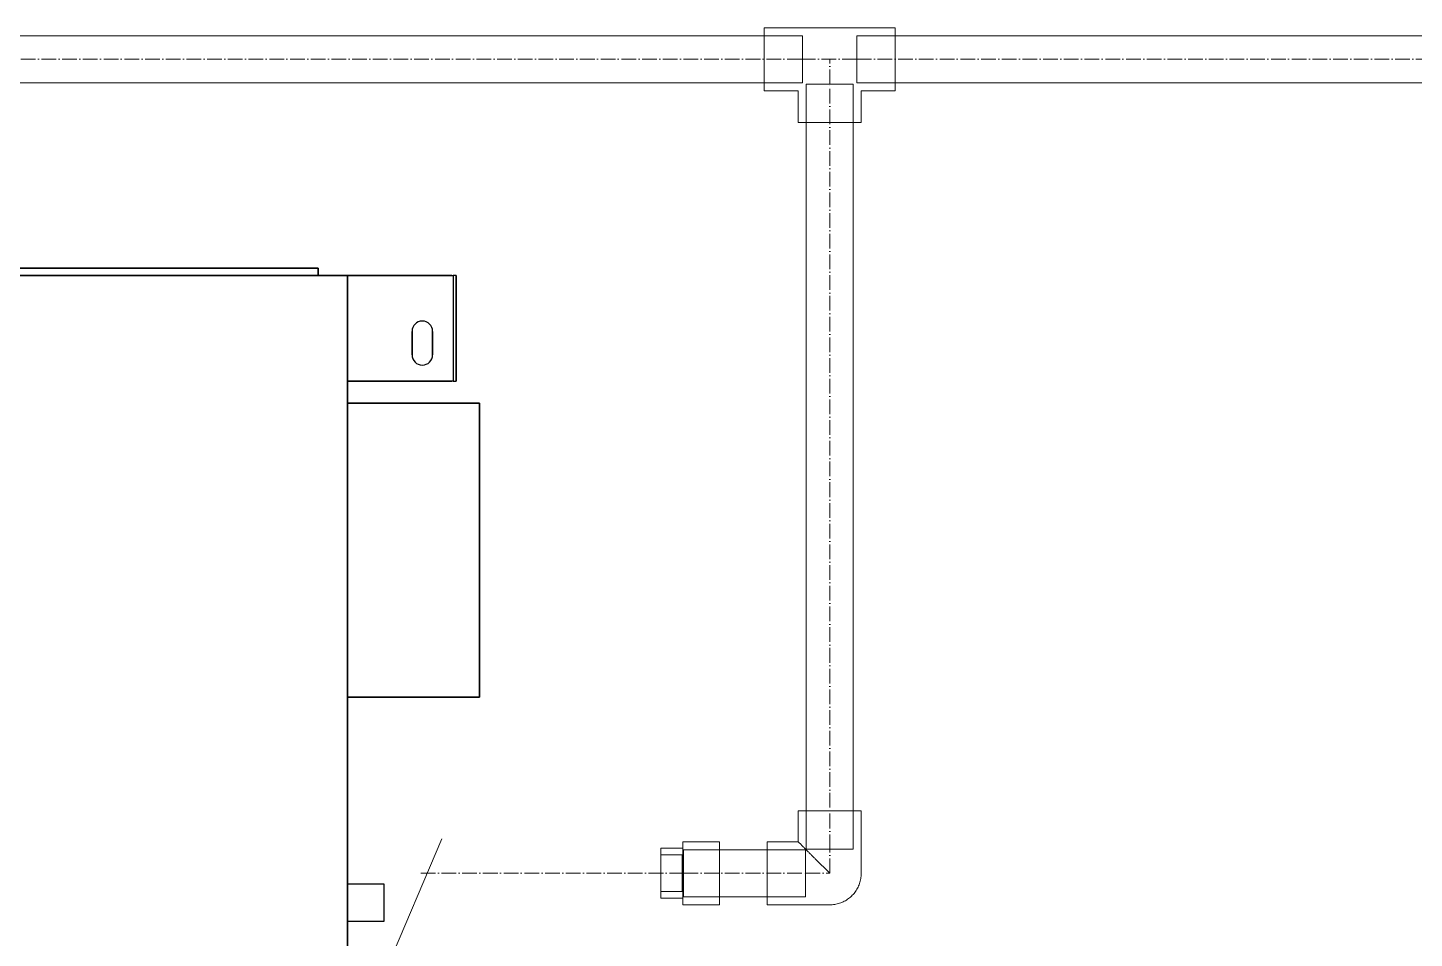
# Model space of a CAD drawing. Header units: millimetres. Extents: x -88595 to 880822, y -1054509 to -148035.
# Drawn here: x 166207 to 167151, y -244763 to -244143 of the extents above; entities that cross this region are included whole.
import ezdxf

# ---------------------------------------------------------------- set-up
doc = ezdxf.new("R2010")
doc.units = ezdxf.units.MM
doc.linetypes.add('$0$ADSK_Осевая', pattern=[14, 10, -2, 0, -2])
doc.linetypes.add('$3$ADSK_Осевая', pattern=[14, 10, -2, 0, -2])
for name, color, linetype, lineweight in [('Аннотация', 7, 'Continuous', 20), ('Оборудование', 7, 'Continuous', 18), ('Трубопровод', 7, 'Continuous', 18), ('Трубопроводы', 7, 'Continuous', 18)]:
    doc.layers.add(name, color=color, linetype=linetype, lineweight=lineweight)

# ---------------------------------------------------------------- blocks, each defined once
blk = doc.blocks.new('$0$ADSK_Канальный блок кондиционера1 - AD182MJERAB-3267445-В_Координация_1 этаж ОВ3')
at = {"layer": 'Оборудование', "color": 150, "lineweight": 30, "true_color": 0x0080ff}
for p, q in [((505, 5), (-555, 5)), ((-555, 5), (505, 5)), ((505, 0), (-555, 0)), ((-555, 0), (505, 0)), ((525, 0), (-525, 0)), ((-525, 0), (525, 0)), ((505, 0), (505, 5)), ((505, 5), (505, 0)), ((525, -697), (525, 0)), ((525, 0), (525, -697)), ((525, 0), (597, 0)), ((596, 0), (525, 0)), ((525, -72), (525, 0)), ((525, 0), (525, -72)), ((596, 0), (597, 0)), ((599, 0), (597, 0)), ((599, 0), (597, 0)), ((597, 0), (597, -72)), ((599, -72), (599, 0)), ((599, 0), (599, -72)), ((569, -38), (569, -54)), ((569, -54), (569, -38)), ((583, -54), (583, -38)), ((583, -38), (583, -54)), ((525, -72), (596, -72)), ((597, -72), (525, -72)), ((597, -72), (596, -72)), ((597, -72), (599, -72)), ((597, -72), (599, -72)), ((615, -87), (525, -87)), ((525, -87), (525, -287)), ((525, -287), (525, -87)), ((525, -87), (615, -87)), ((615, -287), (615, -87)), ((615, -87), (615, -287)), ((525, -287), (615, -287)), ((615, -287), (525, -287)), ((550, -414.5), (525, -414.5)), ((525, -414.5), (525, -439.5)), ((525, -414.5), (525, -439.5)), ((550, -439.5), (550, -414.5)), ((550, -439.5), (550, -414.5)), ((525, -439.5), (550, -439.5))]:
    blk.add_line(p, q, dxfattribs=at)
for centre, start, end in [((576, -38), 0, 180), ((576, -38), 0, 180), ((576, -54), 180, 360), ((576, -54), 180, 0)]:
    blk.add_arc(centre, 7, start, end, dxfattribs=at)
blk = doc.blocks.new('$0$ADSK_Полипропилен_Отвод - Универсальный-3258870-В_Координация_1 этаж ОВ3')
at = {"layer": 'Трубопроводы', "color": 24, "true_color": 0xa52900}
for p, q in [((-21.5, 42.5), (-21.5, 21.5)), ((21.5, 42.5), (-21.5, 42.5)), ((21.5, 42.5), (-21.5, 42.5)), ((-16, 42.5), (-16, 16.5)), ((-16, 42.5), (0, 42.5)), ((0, 42.5), (16, 42.5)), ((16, 16.5), (16, 42.5)), ((21.5, 0), (21.5, 42.5)), ((-21.5, 21.5), (-42.5, 21.5)), ((-42.5, 21.5), (-42.5, -21.5)), ((-42.5, 21.5), (-42.5, -21.5)), ((-16.5, 16), (-42.5, 16)), ((-42.5, 0), (-42.5, 16)), ((-16.5, 16), (-16.5, 0)), ((0, 16.5), (-16, 16.5)), ((16, 16.5), (0, 16.5)), ((-16.5, 0), (-16.5, -16)), ((-42.5, -16), (-42.5, 0)), ((-42.5, -16), (-16.5, -16)), ((-42.5, -21.5), (0, -21.5))]:
    blk.add_line(p, q, dxfattribs=at)
at = {"layer": 'Трубопроводы', "color": 24, "true_color": 0xa52900, "flags": 128}
blk.add_lwpolyline([(0, -21.5), (0.86, -21.48), (1.72, -21.43), (2.57, -21.35), (3.43, -21.23), (4.27, -21.07), (5.11, -20.88), (5.94, -20.66), (6.76, -20.41), (7.57, -20.12), (8.37, -19.8), (9.16, -19.45), (9.93, -19.07), (10.68, -18.66), (11.42, -18.22), (12.14, -17.74), (12.84, -17.25), (13.52, -16.72), (14.18, -16.16), (14.81, -15.58), (15.42, -14.98), (16.01, -14.35), (16.57, -13.7), (17.11, -13.03), (17.61, -12.33), (18.09, -11.62), (18.54, -10.88), (18.96, -10.13), (19.35, -9.37), (19.71, -8.59), (20.04, -7.79), (20.33, -6.98), (20.6, -6.16), (20.83, -5.34), (21.02, -4.5), (21.19, -3.65), (21.32, -2.8), (21.41, -1.95), (21.47, -1.09), (21.5, -0.23), (21.5, 0)], dxfattribs=at)
at = {"layer": 'Трубопроводы', "color": 24, "true_color": 0xa52900}
for points, knots in [([(0, 0), (-1.21, 1.2), (-3.62, 3.62), (-6.6, 6.6), (-8.93, 8.92), (-10.63, 10.63), (-12.01, 12.02), (-13.09, 13.09), (-13.88, 13.88), (-14.65, 14.65), (-15.4, 15.4), (-16.12, 16.12), (-16.81, 16.81), (-17.47, 17.48), (-18.11, 18.11), (-18.7, 18.7), (-19.24, 19.24), (-19.74, 19.74), (-20.34, 20.34), (-20.95, 20.94), (-21.37, 21.39), (-21.49, 21.5), (-21.5, 21.5)], [0, 0, 0, 0, 0.125, 0.25, 0.3125, 0.375, 0.4375, 0.46875, 0.5, 0.53125, 0.5625, 0.59375, 0.625, 0.65625, 0.6875, 0.71875, 0.75, 0.78125, 0.8125, 0.875, 0.9375, 1, 1, 1, 1]), ([(-21.5, 21.5), (-21.49, 21.5), (-21.37, 21.39), (-20.95, 20.94), (-20.34, 20.34), (-19.74, 19.74), (-19.24, 19.24), (-18.7, 18.7), (-18.11, 18.11), (-17.47, 17.48), (-16.81, 16.81), (-16.12, 16.12), (-15.4, 15.4), (-14.65, 14.65), (-13.88, 13.88), (-13.09, 13.09), (-12.01, 12.02), (-10.63, 10.63), (-8.93, 8.92), (-6.6, 6.6), (-3.62, 3.62), (-1.21, 1.2), (0, 0)], [0, 0, 0, 0, 0.0625, 0.125, 0.1875, 0.21875, 0.25, 0.28125, 0.3125, 0.34375, 0.375, 0.40625, 0.4375, 0.46875, 0.5, 0.53125, 0.5625, 0.625, 0.6875, 0.75, 0.875, 1, 1, 1, 1])]:
    blk.add_open_spline(points, degree=3, knots=knots, dxfattribs=at)

msp = doc.modelspace()

# ---------------------------------------------------------------- linework, layer by layer
at = {"layer": 'Аннотация'}
msp.add_line((166488.59, -244695.59), (165928.74, -246015.26), dxfattribs=at)
at = {"layer": 'Трубопровод', "color": 24, "true_color": 0xa52900}
for p, q in [((166734.22, -244148.73), (163269.22, -244148.73)), ((166734.22, -244180.73), (166734.22, -244148.73)), ((169144.79, -244148.73), (166771.22, -244148.73)), ((166771.22, -244148.73), (166771.22, -244180.73)), ((163269.22, -244180.73), (166734.22, -244180.73)), ((166736.72, -244181.73), (166736.72, -244702.47)), ((166768.72, -244181.73), (166736.72, -244181.73)), ((166768.72, -244702.47), (166768.72, -244181.73)), ((166771.22, -244180.73), (169144.79, -244180.73)), ((166736.22, -244702.97), (166653.22, -244702.97)), ((166653.22, -244702.97), (166653.22, -244734.97)), ((166736.22, -244734.97), (166736.22, -244702.97)), ((166736.72, -244702.47), (166768.72, -244702.47)), ((166653.22, -244734.97), (166736.22, -244734.97))]:
    msp.add_line(p, q, dxfattribs=at)
at = {"layer": 'Трубопровод', "color": 24, "linetype": '$0$ADSK_Осевая', "true_color": 0xa52900}
for p, q in [((163269.22, -244164.73), (166734.22, -244164.73)), ((163269.22, -244164.73), (166734.22, -244164.73)), ((166771.22, -244164.73), (169144.79, -244164.73)), ((166771.22, -244164.73), (169144.79, -244164.73)), ((166752.72, -244702.47), (166752.72, -244181.73)), ((166752.72, -244702.47), (166752.72, -244181.73)), ((166653.22, -244718.97), (166736.22, -244718.97)), ((166653.22, -244718.97), (166736.22, -244718.97))]:
    msp.add_line(p, q, dxfattribs=at)
at = {"layer": 'Трубопроводы', "color": 24, "true_color": 0xa52900}
for p, q in [((166734.22, -244143.23), (166708.22, -244143.23)), ((166708.22, -244143.23), (166708.22, -244186.23)), ((166708.22, -244143.23), (166708.22, -244186.23)), ((166771.22, -244143.23), (166734.22, -244143.23)), ((166797.22, -244143.23), (166771.22, -244143.23)), ((166797.22, -244186.23), (166797.22, -244143.23)), ((166797.22, -244186.23), (166797.22, -244143.23)), ((166734.22, -244148.73), (166708.22, -244148.73)), ((166708.22, -244180.73), (166708.22, -244148.73)), ((166708.22, -244180.73), (166708.22, -244148.73)), ((166734.22, -244148.73), (166734.22, -244176.39)), ((166734.22, -244148.73), (166734.22, -244176.39)), ((166797.22, -244148.73), (166771.22, -244148.73)), ((166771.22, -244180.73), (166771.22, -244148.73)), ((166771.22, -244180.73), (166771.22, -244148.73)), ((166797.22, -244148.73), (166797.22, -244180.73)), ((166797.22, -244148.73), (166797.22, -244180.73)), ((166708.22, -244180.73), (166731.22, -244180.73)), ((166731.22, -244180.73), (166734.22, -244180.73)), ((166734.22, -244176.39), (166734.22, -244180.73)), ((166734.22, -244176.39), (166734.22, -244180.73)), ((166736.72, -244181.73), (166736.72, -244207.73)), ((166736.72, -244181.73), (166752.72, -244181.73)), ((166752.72, -244181.73), (166768.72, -244181.73)), ((166768.72, -244207.73), (166768.72, -244181.73)), ((166771.22, -244180.73), (166797.22, -244180.73)), ((166708.22, -244186.23), (166731.22, -244186.23)), ((166731.22, -244186.23), (166731.22, -244207.73)), ((166774.22, -244186.23), (166797.22, -244186.23)), ((166774.22, -244207.73), (166774.22, -244186.23)), ((166731.22, -244207.73), (166774.22, -244207.73)), ((166731.22, -244207.73), (166774.22, -244207.73)), ((166736.72, -244207.73), (166752.72, -244207.73)), ((166736.72, -244207.73), (166752.72, -244207.73)), ((166752.72, -244207.73), (166768.72, -244207.73)), ((166752.72, -244207.73), (166768.72, -244207.73)), ((166652.72, -244701.97), (166637.72, -244701.97)), ((166637.72, -244701.97), (166637.72, -244735.97)), ((166637.72, -244701.97), (166637.72, -244735.97)), ((166677.72, -244697.47), (166652.72, -244697.47)), ((166652.72, -244697.47), (166652.72, -244740.47)), ((166652.72, -244697.47), (166652.72, -244740.47)), ((166652.72, -244735.97), (166652.72, -244701.97)), ((166652.72, -244735.97), (166652.72, -244701.97)), ((166677.72, -244702.97), (166653.22, -244702.97)), ((166653.22, -244734.97), (166653.22, -244702.97)), ((166653.22, -244734.97), (166653.22, -244702.97)), ((166677.72, -244740.47), (166677.72, -244697.47)), ((166677.72, -244740.47), (166677.72, -244697.47)), ((166677.72, -244702.97), (166677.72, -244734.97)), ((166677.72, -244702.97), (166677.72, -244734.97)), ((166652.22, -244706.47), (166637.72, -244706.47)), ((166637.72, -244706.47), (166637.72, -244731.47)), ((166637.72, -244706.47), (166637.72, -244731.47)), ((166652.22, -244706.47), (166652.22, -244731.47)), ((166652.22, -244706.47), (166652.22, -244731.47)), ((166637.72, -244731.47), (166652.22, -244731.47)), ((166637.72, -244735.97), (166652.72, -244735.97)), ((166652.72, -244740.47), (166677.72, -244740.47)), ((166653.22, -244734.97), (166677.72, -244734.97))]:
    msp.add_line(p, q, dxfattribs=at)
at = {"layer": 'Трубопроводы', "color": 24, "linetype": '$0$ADSK_Осевая', "true_color": 0xa52900}
for p, q in [((166771.22, -244164.73), (166734.22, -244164.73)), ((166752.72, -244181.73), (166752.72, -244164.73)), ((166752.72, -244718.97), (166752.72, -244702.47)), ((166736.22, -244718.97), (166752.72, -244718.97))]:
    msp.add_line(p, q, dxfattribs=at)
at = {"layer": 'Трубопроводы', "color": 24, "linetype": '$3$ADSK_Осевая', "true_color": 0xa52900}
msp.add_open_spline([(166474.38, -244718.97), (166535.14, -244718.97), (166591.46, -244718.97), (166652.22, -244718.97)], degree=3, dxfattribs=at)

# ---------------------------------------------------------------- block references
at = {"layer": 'Оборудование', "color": 150, "lineweight": 30, "true_color": 0x0080ff}
msp.add_blockref('$0$ADSK_Канальный блок кондиционера1 - AD182MJERAB-3267445-В_Координация_1 этаж ОВ3', (165899.38, -244311.97), dxfattribs=at)
at = {"layer": 'Трубопроводы', "color": 24, "true_color": 0xa52900}
msp.add_blockref('$0$ADSK_Полипропилен_Отвод - Универсальный-3258870-В_Координация_1 этаж ОВ3', (166752.72, -244718.97), dxfattribs=at)

doc.saveas('drawing.dxf')
